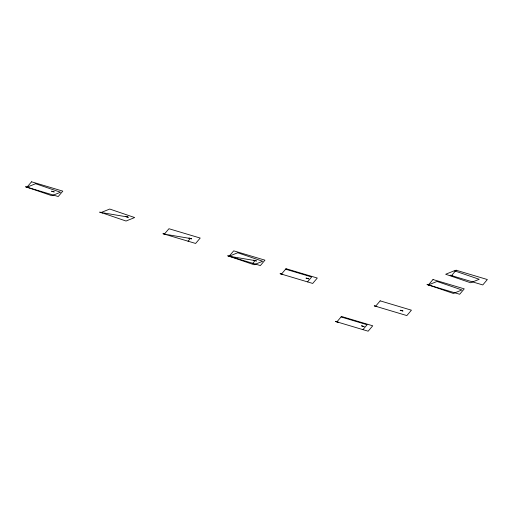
<?xml version="1.0" encoding="UTF-8"?>
<svg xmlns="http://www.w3.org/2000/svg" width="513" height="513" viewBox="0 0 513 513"><rect width="100%" height="100%" fill="white"/><g stroke="black" fill="none" stroke-linecap="round" stroke-linejoin="round"><path stroke-width="0.77" d="M164.372 234.12L168.95 228.727L200.205 238.058L195.62 243.451L164.372 234.12L190.349 238.494L188.053 241.193M229.119 256.231L233.704 250.838L264.952 260.168L260.373 265.567L229.119 256.231L237.743 252.749L262.669 261.264L254.044 264.74L229.119 256.231L255.096 260.604L252.806 263.304M307.505 281.881L311.667 276.975L285.626 269.197M362.941 329.641L367.109 324.735L341.062 316.957M101.112 212.517L109.737 209.041L134.662 217.55L126.038 221.032L101.112 212.517L127.089 216.89M25.65 186.841L28.286 187.559L25.663 186.815M51.627 191.208L54.256 191.933L51.64 191.182M99.798 212.158L102.433 212.882L99.798 212.158M125.775 216.531L128.404 217.256L125.788 216.505M163.057 233.761L165.686 234.479L163.07 233.736M189.028 238.135L191.663 238.853L189.041 238.109M227.804 255.872L230.44 256.59L227.843 255.82M253.781 260.245L256.41 260.963L253.781 260.245M280.143 273.743L282.778 274.468L280.181 273.698M306.12 278.117L308.755 278.841L306.12 278.117M335.585 321.504L338.214 322.222L335.598 321.478M361.556 325.877L364.192 326.595L361.594 325.826M374.272 305.889L376.908 306.607L374.285 305.863M400.249 310.262L402.885 310.981L400.249 310.262M427.105 284.568L429.734 285.292L427.105 284.568M450.202 275.244L452.838 275.968L450.215 275.218M31.55 181.801L26.965 187.2L51.89 195.709L60.515 192.228L35.589 183.718L26.965 187.2L58.219 196.53L62.798 191.137L31.55 181.801M286.042 268.709L281.464 274.102L312.712 283.439L317.291 278.04L286.042 268.709M341.478 316.47L336.9 321.863L368.148 331.199L372.733 325.8L341.478 316.47M380.171 300.855L375.593 306.248L406.841 315.578L411.42 310.185L380.171 300.855M432.998 279.534L428.419 284.927L453.345 293.436L461.963 289.96L437.044 281.451L428.419 284.927L459.667 294.263L464.252 288.864L432.998 279.534M456.102 270.21L451.517 275.603L482.771 284.939L487.35 279.54L456.102 270.21M454.294 270.774L445.669 274.25L470.594 282.766L479.219 279.284L454.294 270.774"/></g></svg>
